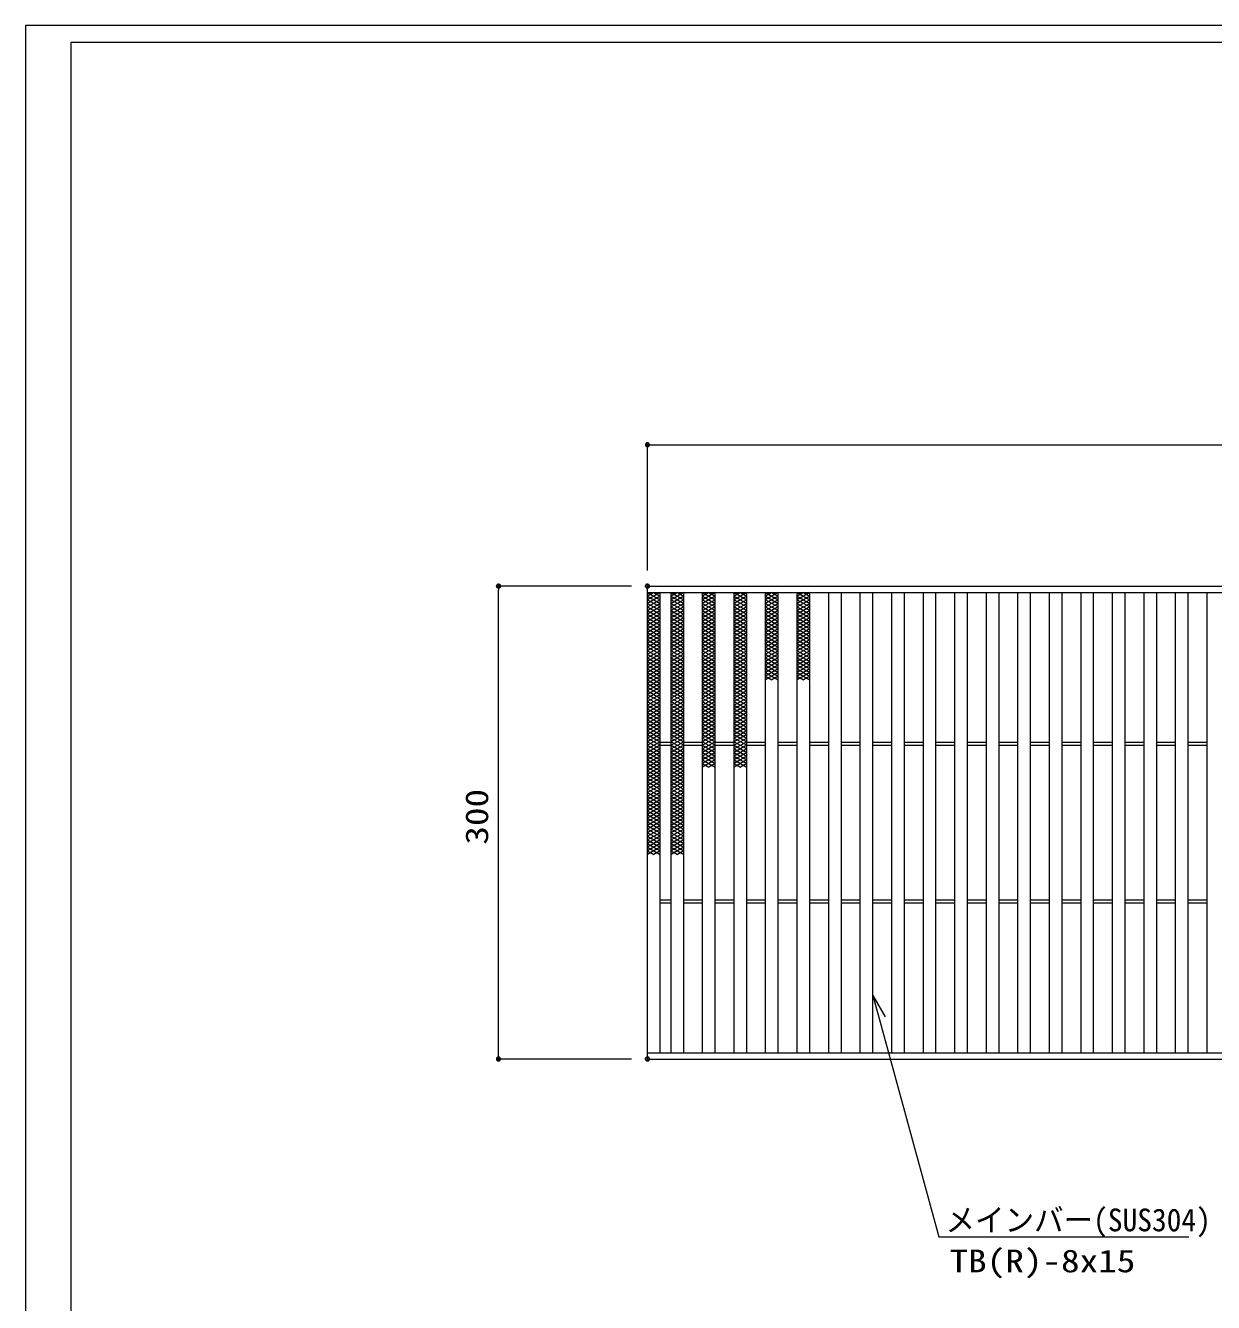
# Model space of a CAD drawing. Units: millimetres on the paper. Extents: x -216 to 216, y -153 to 153.
# Drawn here: x -215.3 to -64.7, y -9.4 to 152.6 of the extents above; entities that cross this region are included whole.
import ezdxf
from ezdxf.enums import TextEntityAlignment as Align

# ---------------------------------------------------------------- set-up
doc = ezdxf.new("R2010")
doc.units = ezdxf.units.MM
doc.header["$PDMODE"] = 32
doc.header["$PDSIZE"] = 0.5
for name, color, linetype, lineweight in [('0-0_A1FRAME', 1, 'Continuous', 9), ('0-2_寸法', 4, 'Continuous', 9), ('0-3_0', 7, 'Continuous', 9), ('0-5_蓋', 3, 'Continuous', 9)]:
    doc.layers.add(name, color=color, linetype=linetype, lineweight=lineweight)
doc.layers.add('0-4_Defpoints', color=7, linetype='Continuous')
doc.styles.add('ＭＳ ゴシック', font='')
doc.styles.get('ＭＳ ゴシック').set_extended_font_data('MS Gothic')

# ---------------------------------------------------------------- blocks, each defined once
blk = doc.blocks.new('_Dot')
at = {"layer": '0-3_0'}
for p, q in [((-0.5, 0), (-1, 0)), ((0.489, 0.1), (-0.489, 0.1)), ((0.399, 0.3), (-0.399, 0.3)), ((0.458, -0.199), (-0.458, -0.199)), ((0.3, -0.399), (-0.3, -0.399))]:
    blk.add_line(p, q, dxfattribs=at)
for points in [[(0.5, 0), (0.496, 0.063), (0.484, 0.124), (0.465, 0.184), (0.438, 0.241), (0.405, 0.294), (0.364, 0.342), (0.319, 0.385), (0.268, 0.422), (0.213, 0.452), (0.155, 0.476), (0.094, 0.491), (0.031, 0.499), (-0.031, 0.499), (-0.094, 0.491), (-0.155, 0.476), (-0.213, 0.452), (-0.268, 0.422), (-0.319, 0.385), (-0.364, 0.342), (-0.405, 0.294), (-0.438, 0.241), (-0.465, 0.184), (-0.484, 0.124), (-0.496, 0.063), (-0.5, 0), (0, 0)], [(-0.5, 0), (-0.496, -0.063), (-0.484, -0.124), (-0.465, -0.184), (-0.438, -0.241), (-0.405, -0.294), (-0.364, -0.342), (-0.319, -0.385), (-0.268, -0.422), (-0.213, -0.452), (-0.155, -0.476), (-0.094, -0.491), (-0.031, -0.499), (0.031, -0.499), (0.094, -0.491), (0.155, -0.476), (0.213, -0.452), (0.268, -0.422), (0.319, -0.385), (0.364, -0.342), (0.405, -0.294), (0.438, -0.241), (0.465, -0.184), (0.484, -0.124), (0.496, -0.063), (0.5, 0), (0, 0)]]:
    blk.add_lwpolyline(points, close=True, dxfattribs=at)
blk = doc.blocks.new('U30')
at = {"layer": '0-5_蓋'}
for p, q in [((0, 5.543), (-0.8, 5.081)), ((-0.8, 5.543), (0.8, 4.619)), ((0.8, 5.543), (-0.8, 4.619)), ((-0.8, 5.081), (0.8, 4.157)), ((0, 5.543), (0.8, 5.081)), ((-0.8, 4.619), (0.8, 3.695)), ((0.8, 4.157), (-0.8, 3.233)), ((0.8, 3.695), (-0.8, 2.771)), ((-0.8, 3.233), (0.8, 2.309)), ((0.8, 3.233), (-0.8, 2.309)), ((-0.8, 2.771), (0.8, 1.848)), ((-0.8, 2.309), (0.8, 1.386)), ((0.8, -3.695), (-0.8, -4.619)), ((0.8, -4.157), (-0.8, -5.081)), ((0.8, -4.619), (-0.8, -5.543)), ((-0.8, -4.619), (0.8, -5.543)), ((-0.8, -5.081), (0, -5.543)), ((0.8, -5.081), (0, -5.543))]:
    blk.add_line(p, q, dxfattribs=at)
for points in [[(0.8, 5.081), (-0.8, 4.157), (0.8, 3.233)], [(0.8, 4.619), (-0.8, 3.695), (0.8, 2.771)], [(0.8, 2.771), (-0.8, 1.848), (0.8, 0.924)], [(0.8, 2.309), (-0.8, 1.386), (0.8, 0.462)], [(0.8, 1.848), (-0.8, 0.924), (0.8, 0)], [(0.8, 1.386), (-0.8, 0.462), (0.8, -0.462)], [(0.8, 0.924), (-0.8, 0), (0.8, -0.924)], [(0.8, 0.462), (-0.8, -0.462), (0.8, -1.386)], [(0.8, 0), (-0.8, -0.924), (0.8, -1.848)], [(0.8, -0.462), (-0.8, -1.386), (0.8, -2.309)], [(0.8, -0.924), (-0.8, -1.848), (0.8, -2.771)], [(0.8, -1.386), (-0.8, -2.309), (0.8, -3.233)], [(0.8, -1.848), (-0.8, -2.771), (0.8, -3.695)], [(0.8, -2.309), (-0.8, -3.233), (0.8, -4.157)], [(0.8, -2.771), (-0.8, -3.695), (0.8, -4.619)], [(0.8, -3.233), (-0.8, -4.157), (0.8, -5.081)]]:
    blk.add_lwpolyline(points, dxfattribs=at)
blk = doc.blocks.new('U37')
at = {"layer": '0-5_蓋'}
for p in [(0, 0), (0, -11.085)]:
    blk.add_blockref('U30', p, dxfattribs=at)
blk = doc.blocks.new('U39')
at = {"layer": '0-5_蓋'}
for p, q in [((0, 5.543), (-0.8, 5.081)), ((-0.8, 5.543), (0.8, 4.619)), ((0.8, 5.543), (-0.8, 4.619)), ((-0.8, 5.081), (0.8, 4.157)), ((0, 5.543), (0.8, 5.081)), ((-0.8, 4.619), (0.8, 3.695)), ((0.8, 4.157), (-0.8, 3.233)), ((0.8, 3.695), (-0.8, 2.771)), ((-0.8, 3.233), (0.8, 2.309)), ((0.8, 3.233), (-0.8, 2.309)), ((-0.8, 2.771), (0.8, 1.848)), ((-0.8, 2.309), (0.8, 1.386)), ((0.8, -3.695), (-0.8, -4.619)), ((0.8, -4.157), (-0.8, -5.081)), ((0.8, -4.619), (-0.8, -5.543)), ((-0.8, -4.619), (0.8, -5.543)), ((-0.8, -5.081), (0, -5.543)), ((0.8, -5.081), (0, -5.543))]:
    blk.add_line(p, q, dxfattribs=at)
for points in [[(0.8, 5.081), (-0.8, 4.157), (0.8, 3.233)], [(0.8, 4.619), (-0.8, 3.695), (0.8, 2.771)], [(0.8, 2.771), (-0.8, 1.848), (0.8, 0.924)], [(0.8, 2.309), (-0.8, 1.386), (0.8, 0.462)], [(0.8, 1.848), (-0.8, 0.924), (0.8, 0)], [(0.8, 1.386), (-0.8, 0.462), (0.8, -0.462)], [(0.8, 0.924), (-0.8, 0), (0.8, -0.924)], [(0.8, 0.462), (-0.8, -0.462), (0.8, -1.386)], [(0.8, 0), (-0.8, -0.924), (0.8, -1.848)], [(0.8, -0.462), (-0.8, -1.386), (0.8, -2.309)], [(0.8, -0.924), (-0.8, -1.848), (0.8, -2.771)], [(0.8, -1.386), (-0.8, -2.309), (0.8, -3.233)], [(0.8, -1.848), (-0.8, -2.771), (0.8, -3.695)], [(0.8, -2.309), (-0.8, -3.233), (0.8, -4.157)], [(0.8, -2.771), (-0.8, -3.695), (0.8, -4.619)], [(0.8, -3.233), (-0.8, -4.157), (0.8, -5.081)]]:
    blk.add_lwpolyline(points, dxfattribs=at)
blk = doc.blocks.new('U38')
at = {"layer": '0-5_蓋'}
for p in [(0, 0), (0, -11.085)]:
    blk.add_blockref('U39', p, dxfattribs=at)
blk = doc.blocks.new('U28')
at = {"layer": '0-5_蓋'}
for p, q in [((0, 5.543), (-0.8, 5.081)), ((-0.8, 5.543), (0.8, 4.619)), ((0.8, 5.543), (-0.8, 4.619)), ((-0.8, 5.081), (0.8, 4.157)), ((0, 5.543), (0.8, 5.081)), ((-0.8, 4.619), (0.8, 3.695)), ((0.8, 4.157), (-0.8, 3.233)), ((0.8, 3.695), (-0.8, 2.771)), ((-0.8, 3.233), (0.8, 2.309)), ((0.8, 3.233), (-0.8, 2.309)), ((-0.8, 2.771), (0.8, 1.848)), ((-0.8, 2.309), (0.8, 1.386)), ((0.8, -3.695), (-0.8, -4.619)), ((0.8, -4.157), (-0.8, -5.081)), ((0.8, -4.619), (-0.8, -5.543)), ((-0.8, -4.619), (0.8, -5.543)), ((-0.8, -5.081), (0, -5.543)), ((0.8, -5.081), (0, -5.543))]:
    blk.add_line(p, q, dxfattribs=at)
for points in [[(0.8, 5.081), (-0.8, 4.157), (0.8, 3.233)], [(0.8, 4.619), (-0.8, 3.695), (0.8, 2.771)], [(0.8, 2.771), (-0.8, 1.848), (0.8, 0.924)], [(0.8, 2.309), (-0.8, 1.386), (0.8, 0.462)], [(0.8, 1.848), (-0.8, 0.924), (0.8, 0)], [(0.8, 1.386), (-0.8, 0.462), (0.8, -0.462)], [(0.8, 0.924), (-0.8, 0), (0.8, -0.924)], [(0.8, 0.462), (-0.8, -0.462), (0.8, -1.386)], [(0.8, 0), (-0.8, -0.924), (0.8, -1.848)], [(0.8, -0.462), (-0.8, -1.386), (0.8, -2.309)], [(0.8, -0.924), (-0.8, -1.848), (0.8, -2.771)], [(0.8, -1.386), (-0.8, -2.309), (0.8, -3.233)], [(0.8, -1.848), (-0.8, -2.771), (0.8, -3.695)], [(0.8, -2.309), (-0.8, -3.233), (0.8, -4.157)], [(0.8, -2.771), (-0.8, -3.695), (0.8, -4.619)], [(0.8, -3.233), (-0.8, -4.157), (0.8, -5.081)]]:
    blk.add_lwpolyline(points, dxfattribs=at)
blk = doc.blocks.new('U31')
at = {"layer": '0-5_蓋'}
blk.add_blockref('U28', (0, 0), dxfattribs=at)
blk = doc.blocks.new('U29')
at = {"layer": '0-5_蓋'}
for p, q in [((0, 5.543), (-0.8, 5.081)), ((-0.8, 5.543), (0.8, 4.619)), ((0.8, 5.543), (-0.8, 4.619)), ((-0.8, 5.081), (0.8, 4.157)), ((0, 5.543), (0.8, 5.081)), ((-0.8, 4.619), (0.8, 3.695)), ((0.8, 4.157), (-0.8, 3.233)), ((0.8, 3.695), (-0.8, 2.771)), ((-0.8, 3.233), (0.8, 2.309)), ((0.8, 3.233), (-0.8, 2.309)), ((-0.8, 2.771), (0.8, 1.848)), ((-0.8, 2.309), (0.8, 1.386)), ((0.8, -3.695), (-0.8, -4.619)), ((0.8, -4.157), (-0.8, -5.081)), ((0.8, -4.619), (-0.8, -5.543)), ((-0.8, -4.619), (0.8, -5.543)), ((-0.8, -5.081), (0, -5.543)), ((0.8, -5.081), (0, -5.543))]:
    blk.add_line(p, q, dxfattribs=at)
for points in [[(0.8, 5.081), (-0.8, 4.157), (0.8, 3.233)], [(0.8, 4.619), (-0.8, 3.695), (0.8, 2.771)], [(0.8, 2.771), (-0.8, 1.848), (0.8, 0.924)], [(0.8, 2.309), (-0.8, 1.386), (0.8, 0.462)], [(0.8, 1.848), (-0.8, 0.924), (0.8, 0)], [(0.8, 1.386), (-0.8, 0.462), (0.8, -0.462)], [(0.8, 0.924), (-0.8, 0), (0.8, -0.924)], [(0.8, 0.462), (-0.8, -0.462), (0.8, -1.386)], [(0.8, 0), (-0.8, -0.924), (0.8, -1.848)], [(0.8, -0.462), (-0.8, -1.386), (0.8, -2.309)], [(0.8, -0.924), (-0.8, -1.848), (0.8, -2.771)], [(0.8, -1.386), (-0.8, -2.309), (0.8, -3.233)], [(0.8, -1.848), (-0.8, -2.771), (0.8, -3.695)], [(0.8, -2.309), (-0.8, -3.233), (0.8, -4.157)], [(0.8, -2.771), (-0.8, -3.695), (0.8, -4.619)], [(0.8, -3.233), (-0.8, -4.157), (0.8, -5.081)]]:
    blk.add_lwpolyline(points, dxfattribs=at)
blk = doc.blocks.new('U32')
at = {"layer": '0-5_蓋'}
blk.add_blockref('U29', (0, 0), dxfattribs=at)
blk = doc.blocks.new('U33')
at = {"layer": '0-5_蓋'}
for p, q in [((0, 5.543), (-0.8, 5.081)), ((-0.8, 5.543), (0.8, 4.619)), ((0.8, 5.543), (-0.8, 4.619)), ((-0.8, 5.081), (0.8, 4.157)), ((0, 5.543), (0.8, 5.081)), ((-0.8, 4.619), (0.8, 3.695)), ((0.8, 4.157), (-0.8, 3.233)), ((0.8, 3.695), (-0.8, 2.771)), ((-0.8, 3.233), (0.8, 2.309)), ((0.8, 3.233), (-0.8, 2.309)), ((-0.8, 2.771), (0.8, 1.848)), ((-0.8, 2.309), (0.8, 1.386)), ((0.8, -3.695), (-0.8, -4.619)), ((0.8, -4.157), (-0.8, -5.081)), ((0.8, -4.619), (-0.8, -5.543)), ((-0.8, -4.619), (0.8, -5.543)), ((-0.8, -5.081), (0, -5.543)), ((0.8, -5.081), (0, -5.543))]:
    blk.add_line(p, q, dxfattribs=at)
for points in [[(0.8, 5.081), (-0.8, 4.157), (0.8, 3.233)], [(0.8, 4.619), (-0.8, 3.695), (0.8, 2.771)], [(0.8, 2.771), (-0.8, 1.848), (0.8, 0.924)], [(0.8, 2.309), (-0.8, 1.386), (0.8, 0.462)], [(0.8, 1.848), (-0.8, 0.924), (0.8, 0)], [(0.8, 1.386), (-0.8, 0.462), (0.8, -0.462)], [(0.8, 0.924), (-0.8, 0), (0.8, -0.924)], [(0.8, 0.462), (-0.8, -0.462), (0.8, -1.386)], [(0.8, 0), (-0.8, -0.924), (0.8, -1.848)], [(0.8, -0.462), (-0.8, -1.386), (0.8, -2.309)], [(0.8, -0.924), (-0.8, -1.848), (0.8, -2.771)], [(0.8, -1.386), (-0.8, -2.309), (0.8, -3.233)], [(0.8, -1.848), (-0.8, -2.771), (0.8, -3.695)], [(0.8, -2.309), (-0.8, -3.233), (0.8, -4.157)], [(0.8, -2.771), (-0.8, -3.695), (0.8, -4.619)], [(0.8, -3.233), (-0.8, -4.157), (0.8, -5.081)]]:
    blk.add_lwpolyline(points, dxfattribs=at)
blk = doc.blocks.new('U35')
at = {"layer": '0-5_蓋'}
for p in [(0, 0), (0, -11.085), (0, -22.17)]:
    blk.add_blockref('U33', p, dxfattribs=at)
blk = doc.blocks.new('U34')
at = {"layer": '0-5_蓋'}
for p, q in [((0, 5.543), (-0.8, 5.081)), ((-0.8, 5.543), (0.8, 4.619)), ((0.8, 5.543), (-0.8, 4.619)), ((-0.8, 5.081), (0.8, 4.157)), ((0, 5.543), (0.8, 5.081)), ((-0.8, 4.619), (0.8, 3.695)), ((0.8, 4.157), (-0.8, 3.233)), ((0.8, 3.695), (-0.8, 2.771)), ((-0.8, 3.233), (0.8, 2.309)), ((0.8, 3.233), (-0.8, 2.309)), ((-0.8, 2.771), (0.8, 1.848)), ((-0.8, 2.309), (0.8, 1.386)), ((0.8, -3.695), (-0.8, -4.619)), ((0.8, -4.157), (-0.8, -5.081)), ((0.8, -4.619), (-0.8, -5.543)), ((-0.8, -4.619), (0.8, -5.543)), ((-0.8, -5.081), (0, -5.543)), ((0.8, -5.081), (0, -5.543))]:
    blk.add_line(p, q, dxfattribs=at)
for points in [[(0.8, 5.081), (-0.8, 4.157), (0.8, 3.233)], [(0.8, 4.619), (-0.8, 3.695), (0.8, 2.771)], [(0.8, 2.771), (-0.8, 1.848), (0.8, 0.924)], [(0.8, 2.309), (-0.8, 1.386), (0.8, 0.462)], [(0.8, 1.848), (-0.8, 0.924), (0.8, 0)], [(0.8, 1.386), (-0.8, 0.462), (0.8, -0.462)], [(0.8, 0.924), (-0.8, 0), (0.8, -0.924)], [(0.8, 0.462), (-0.8, -0.462), (0.8, -1.386)], [(0.8, 0), (-0.8, -0.924), (0.8, -1.848)], [(0.8, -0.462), (-0.8, -1.386), (0.8, -2.309)], [(0.8, -0.924), (-0.8, -1.848), (0.8, -2.771)], [(0.8, -1.386), (-0.8, -2.309), (0.8, -3.233)], [(0.8, -1.848), (-0.8, -2.771), (0.8, -3.695)], [(0.8, -2.309), (-0.8, -3.233), (0.8, -4.157)], [(0.8, -2.771), (-0.8, -3.695), (0.8, -4.619)], [(0.8, -3.233), (-0.8, -4.157), (0.8, -5.081)]]:
    blk.add_lwpolyline(points, dxfattribs=at)
blk = doc.blocks.new('U36')
at = {"layer": '0-5_蓋'}
for p in [(0, 0), (0, -11.085), (0, -22.17)]:
    blk.add_blockref('U34', p, dxfattribs=at)
blk = doc.blocks.new('MLeader3')
at = {"layer": '0-2_寸法'}
for p, q in [((-107.852, 29.559), (-107.062, 26.665)), ((-99.135, -1.058), (-67.756, -1.058))]:
    blk.add_line(p, q, dxfattribs=at)
for points in [[(-107.837, 26.453), (-107.852, 29.559), (-106.286, 26.876)], [(-107.062, 26.665), (-99.495, -1.058), (-99.135, -1.058)]]:
    blk.add_lwpolyline(points, dxfattribs=at)
at = {"layer": '0-2_寸法', "style": 'ＭＳ ゴシック'}
for s, width, p in [('メインバー(SUS304)', 0.95, (-98.636, -1.213)), ('TB(R)-8x15', 1.2, (-98.135, -6.413))]:
    blk.add_text(s, height=2.889, dxfattribs=dict(at, width=width)).set_placement(p, align=Align.BOTTOM_LEFT)

msp = doc.modelspace()

# ---------------------------------------------------------------- linework, layer by layer
at = {"layer": '0-0_A1FRAME'}
msp.add_line((-209.584, 150.487), (-209.584, -150.495), dxfattribs=at)
msp.add_lwpolyline([(-215.332, 152.642), (-215.332, -152.65), (215.329, -152.65), (215.329, 152.642)], close=True, dxfattribs=at)
msp.add_lwpolyline([(199.523, -150.495), (199.523, 150.487), (-209.584, 150.487)], dxfattribs=at)
at = {"layer": '0-2_寸法'}
for p, q in [((-136.452, 83.516), (-136.452, 99.449)), ((-135.952, 99.449), (62.648, 99.449)), ((-138.452, 81.516), (-155.34, 81.516)), ((-155.34, 22.016), (-155.34, 81.016)), ((-138.452, 21.516), (-155.34, 21.516))]:
    msp.add_line(p, q, dxfattribs=at)
at = {"layer": '0-4_Defpoints'}
for p in [(-155.34, 81.516), (-136.452, 81.516), (-136.452, 81.516), (-136.452, 21.516)]:
    msp.add_point(p, dxfattribs=at)
at = {"layer": '0-5_蓋'}
for p, q in [((-136.452, 21.516), (-136.452, 81.516)), ((-136.452, 81.516), (63.148, 81.516)), ((-136.452, 80.716), (63.148, 80.716)), ((-134.852, 22.316), (-134.852, 80.716)), ((-133.452, 22.316), (-133.452, 80.716)), ((-131.852, 22.316), (-131.852, 80.716)), ((-129.452, 22.316), (-129.452, 80.716)), ((-127.852, 22.316), (-127.852, 80.716)), ((-125.452, 22.316), (-125.452, 80.716)), ((-123.852, 22.316), (-123.852, 80.716)), ((-121.452, 22.316), (-121.452, 80.716)), ((-119.852, 22.316), (-119.852, 80.716)), ((-117.452, 22.316), (-117.452, 80.716)), ((-115.852, 22.316), (-115.852, 80.716)), ((-113.452, 22.316), (-113.452, 80.716)), ((-111.852, 22.316), (-111.852, 80.716)), ((-109.452, 22.316), (-109.452, 80.716)), ((-107.852, 22.316), (-107.852, 80.716)), ((-105.452, 22.316), (-105.452, 80.716)), ((-103.852, 22.316), (-103.852, 80.716)), ((-101.452, 22.316), (-101.452, 80.716)), ((-99.852, 22.316), (-99.852, 80.716)), ((-97.452, 22.316), (-97.452, 80.716)), ((-95.852, 22.316), (-95.852, 80.716)), ((-93.452, 22.316), (-93.452, 80.716)), ((-91.852, 22.316), (-91.852, 80.716)), ((-89.452, 22.316), (-89.452, 80.716)), ((-87.852, 22.316), (-87.852, 80.716)), ((-85.452, 22.316), (-85.452, 80.716)), ((-83.852, 22.316), (-83.852, 80.716)), ((-81.452, 22.316), (-81.452, 80.716)), ((-79.852, 22.316), (-79.852, 80.716)), ((-77.452, 22.316), (-77.452, 80.716)), ((-75.852, 22.316), (-75.852, 80.716)), ((-73.452, 22.316), (-73.452, 80.716)), ((-71.852, 22.316), (-71.852, 80.716)), ((-69.452, 22.316), (-69.452, 80.716)), ((-67.852, 22.316), (-67.852, 80.716)), ((-65.452, 22.316), (-65.452, 80.716)), ((-134.852, 61.716), (-133.452, 61.716)), ((-131.852, 61.716), (-129.452, 61.716)), ((-127.852, 61.716), (-125.452, 61.716)), ((-123.852, 61.716), (-121.452, 61.716)), ((-119.852, 61.716), (-117.452, 61.716)), ((-115.852, 61.716), (-113.452, 61.716)), ((-111.852, 61.716), (-109.452, 61.716)), ((-107.852, 61.716), (-105.452, 61.716)), ((-103.852, 61.716), (-101.452, 61.716)), ((-99.852, 61.716), (-97.452, 61.716)), ((-95.852, 61.716), (-93.452, 61.716)), ((-91.852, 61.716), (-89.452, 61.716)), ((-87.852, 61.716), (-85.452, 61.716)), ((-83.852, 61.716), (-81.452, 61.716)), ((-79.852, 61.716), (-77.452, 61.716)), ((-75.852, 61.716), (-73.452, 61.716)), ((-71.852, 61.716), (-69.452, 61.716)), ((-67.852, 61.716), (-65.452, 61.716)), ((-134.852, 61.316), (-133.452, 61.316)), ((-131.852, 61.316), (-129.452, 61.316)), ((-127.852, 61.316), (-125.452, 61.316)), ((-123.852, 61.316), (-121.452, 61.316)), ((-119.852, 61.316), (-117.452, 61.316)), ((-115.852, 61.316), (-113.452, 61.316)), ((-111.852, 61.316), (-109.452, 61.316)), ((-107.852, 61.316), (-105.452, 61.316)), ((-103.852, 61.316), (-101.452, 61.316)), ((-99.852, 61.316), (-97.452, 61.316)), ((-95.852, 61.316), (-93.452, 61.316)), ((-91.852, 61.316), (-89.452, 61.316)), ((-87.852, 61.316), (-85.452, 61.316)), ((-83.852, 61.316), (-81.452, 61.316)), ((-79.852, 61.316), (-77.452, 61.316)), ((-75.852, 61.316), (-73.452, 61.316)), ((-71.852, 61.316), (-69.452, 61.316)), ((-67.852, 61.316), (-65.452, 61.316)), ((-134.852, 41.716), (-133.452, 41.716)), ((-134.852, 41.316), (-133.452, 41.316)), ((-131.852, 41.716), (-129.452, 41.716)), ((-131.852, 41.316), (-129.452, 41.316)), ((-127.852, 41.716), (-125.452, 41.716)), ((-127.852, 41.316), (-125.452, 41.316)), ((-123.852, 41.716), (-121.452, 41.716)), ((-123.852, 41.316), (-121.452, 41.316)), ((-119.852, 41.716), (-117.452, 41.716)), ((-119.852, 41.316), (-117.452, 41.316)), ((-115.852, 41.716), (-113.452, 41.716)), ((-115.852, 41.316), (-113.452, 41.316)), ((-111.852, 41.716), (-109.452, 41.716)), ((-111.852, 41.316), (-109.452, 41.316)), ((-107.852, 41.716), (-105.452, 41.716)), ((-107.852, 41.316), (-105.452, 41.316)), ((-103.852, 41.716), (-101.452, 41.716)), ((-103.852, 41.316), (-101.452, 41.316)), ((-99.852, 41.716), (-97.452, 41.716)), ((-99.852, 41.316), (-97.452, 41.316)), ((-95.852, 41.716), (-93.452, 41.716)), ((-95.852, 41.316), (-93.452, 41.316)), ((-91.852, 41.716), (-89.452, 41.716)), ((-91.852, 41.316), (-89.452, 41.316)), ((-87.852, 41.716), (-85.452, 41.716)), ((-87.852, 41.316), (-85.452, 41.316)), ((-83.852, 41.716), (-81.452, 41.716)), ((-83.852, 41.316), (-81.452, 41.316)), ((-79.852, 41.716), (-77.452, 41.716)), ((-79.852, 41.316), (-77.452, 41.316)), ((-75.852, 41.716), (-73.452, 41.716)), ((-75.852, 41.316), (-73.452, 41.316)), ((-71.852, 41.716), (-69.452, 41.716)), ((-71.852, 41.316), (-69.452, 41.316)), ((-67.852, 41.716), (-65.452, 41.716)), ((-67.852, 41.316), (-65.452, 41.316)), ((-136.452, 22.316), (63.148, 22.316)), ((-136.452, 21.516), (63.148, 21.516))]:
    msp.add_line(p, q, dxfattribs=at)

# ---------------------------------------------------------------- block references
at = {"layer": '0-2_寸法', "xscale": 0.5, "yscale": 0.5}
for p, rotation in [((-136.452, 99.449), 180), ((-155.34, 81.516), 90), ((-155.34, 21.516), 270)]:
    msp.add_blockref('_Dot', p, dxfattribs=dict(at, rotation=rotation))
at = {"layer": '0-2_寸法'}
msp.add_blockref('MLeader3', (0, 0), dxfattribs=at)
at = {"layer": '0-5_蓋'}
for name, p in [('U35', (-135.652, 75.173)), ('U36', (-132.652, 75.173)), ('U37', (-128.652, 75.173)), ('U38', (-124.652, 75.173)), ('U31', (-120.652, 75.173)), ('U32', (-116.652, 75.173))]:
    msp.add_blockref(name, p, dxfattribs=at)

# ---------------------------------------------------------------- texts
at = {"layer": '0-2_寸法', "style": 'ＭＳ ゴシック', "width": 1.2}
msp.add_text('300', height=2.889, rotation=90, dxfattribs=at).set_placement((-155.785, 48.716), align=Align.BOTTOM_LEFT)

doc.saveas('drawing.dxf')
